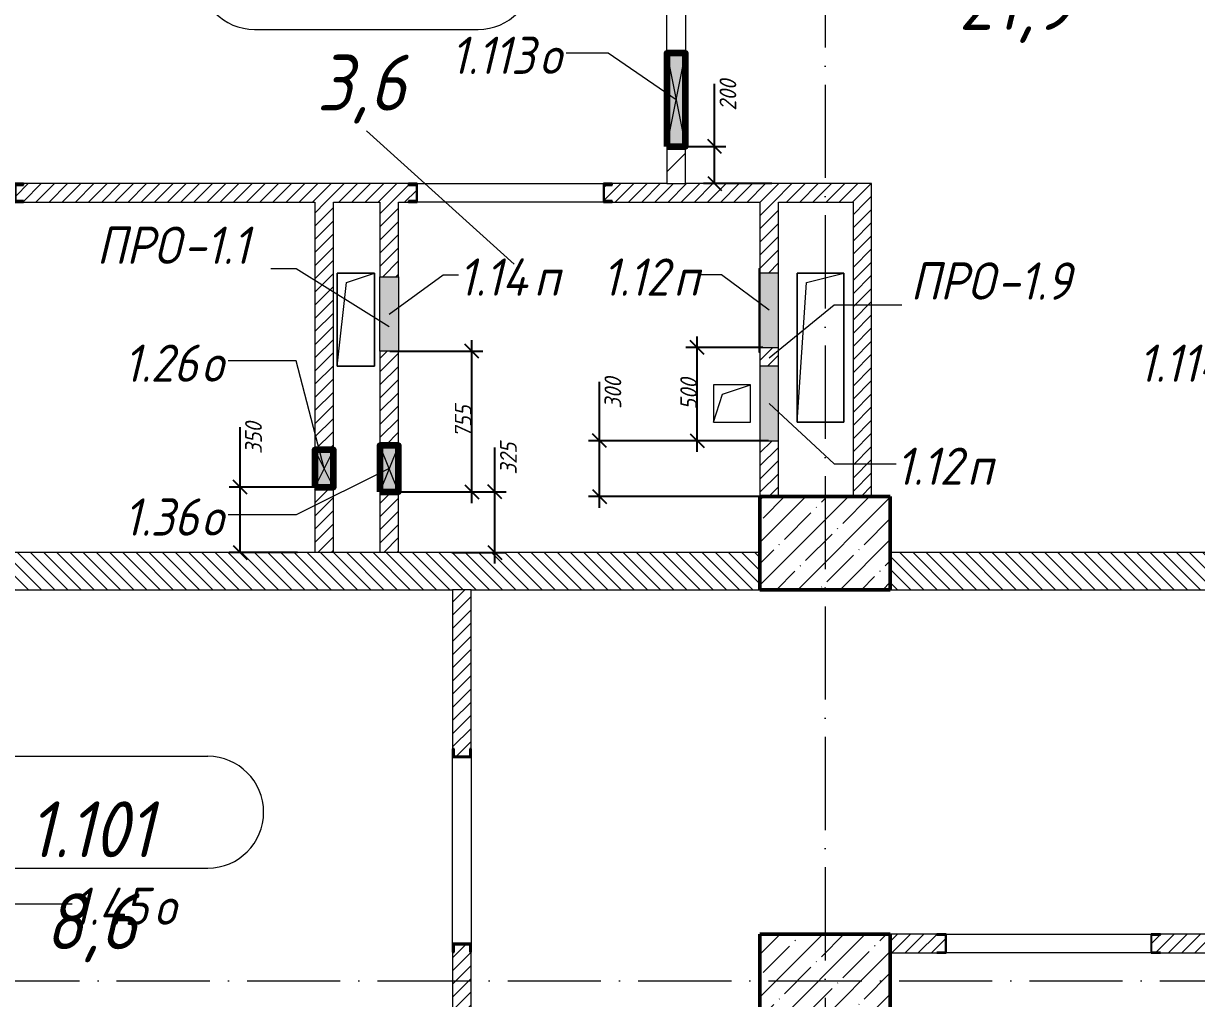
# Model space of a CAD drawing. Header units: millimetres. Extents: x -356862 to 418287, y 0 to 839748.
# Drawn here: x -97669 to -91371, y 534502 to 539737 of the extents above; entities that cross this region are included whole.
import ezdxf

# ---------------------------------------------------------------- set-up
doc = ezdxf.new("R2010")
doc.units = ezdxf.units.MM
doc.linetypes.add('50_200_ШТРИХ_1Т_ш5_п1_п1_', pattern=[700, 500, -100, 0, -100])
for name, color, linetype, lineweight in [('9.7) Заделка 956 шт', 6, 'Continuous', 158), ('A-____-____-DIMS', 7, 'Continuous', 9), ('A-DETL-GENF-OTLN', 7, 'Continuous', 9), ('A-FLOR-____-OTLN', 7, 'Continuous', 9), ('A-GENM-____-IDEN', 7, 'Continuous', 9), ('A-GENM-____-MCUT', 7, 'Continuous', 25), ('A-GENM-____-OTLN', 7, 'Continuous', 9), ('A-GENM-____-OTLN-1', 7, 'Continuous', 25), ('A-GLAZ-____-IDEN', 7, 'Continuous', 9), ('A-GLAZ-____-OTLN', 7, 'Continuous', 9), ('A-WALL-____-MCUT', 7, 'Continuous', 13), ('A-WALL-____-MCUT-1', 7, 'Continuous', 9), ('A-WALL-____-PATT-1', 7, 'Continuous', 9), ('A-WALL-FNSH-MCUT-1', 7, 'Continuous', 9), ('I-WALL-____-OTLN', 7, 'Continuous', 9), ('S-COLS-____-MCUT', 7, 'Continuous', 50), ('S-COLS-____-OTLN', 7, 'Continuous', 9), ('S-GRID-____-OTLN-1', 7, '50_200_ШТРИХ_1Т_ш5_п1_п1_', 9)]:
    doc.layers.add(name, color=color, linetype=linetype, lineweight=lineweight)
doc.layers.add('A-AREA-IDEN-1', color=7, linetype='Continuous', lineweight=9, true_color=0x000000)
doc.layers.add('A-GLAZ-____-OTLN-1', color=7, linetype='Continuous', lineweight=9, true_color=0xc0c0c0)
doc.styles.add('ISOCPEUR_I', font='isocpeui.ttf', dxfattribs={"width": 0.9, "height": 2.5})
doc.styles.add('ISOCPEUR_I_11', font='isocpeui.ttf', dxfattribs={"width": 0.9, "height": 200})
doc.styles.add('ISOCPEUR_I_7', font='isocpeui.ttf', dxfattribs={"width": 0.9, "height": 90})
doc.dimstyles.new('ISO-1_8_0_9К_СРЕДНИЙ_Кладочные_1', dxfattribs={"dimscale": 304.8, "dimtxt": 89.638306, "dimasz": 0.246063, "dimexe": 0.19685, "dimexo": 0, "dimgap": 0, "dimtad": 1, "dimdec": 3, "dimrnd": 0.001, "dimdsep": 46, "dimtxsty": 'ISOCPEUR_I_7', "dimblk1": 'OBLIQUE', "dimblk2": 'OBLIQUE', "dimsah": 1, "dimcen": 0.09, "dimdle": 0.19685, "dimazin": 0, "dimtfac": 1, "dimtdec": 4, "dimtix": 1, "dimtmove": 0, "dimatfit": 3, "dimfxl": 1, "dimtvp": 1, "dimtolj": 1, "dimtzin": 0, "dimarcsym": 2})
doc.dimstyles.new('ISO-1_8_0_9К_СРЕДНИЙ_Кладочные_2', dxfattribs={"dimscale": 304.8, "dimtxt": 89.638306, "dimasz": 0.246063, "dimexe": 0.19685, "dimexo": 0, "dimgap": 0, "dimtad": 1, "dimdec": 3, "dimrnd": 0.001, "dimdsep": 46, "dimtxsty": 'ISOCPEUR_I_7', "dimblk1": 'OBLIQUE', "dimblk2": 'OBLIQUE', "dimsah": 1, "dimcen": 0.09, "dimdle": 0.19685, "dimazin": 0, "dimtfac": 1, "dimtdec": 4, "dimtix": 1, "dimtmove": 1, "dimatfit": 3, "dimfxl": 1, "dimtvp": 1, "dimtolj": 1, "dimtzin": 0, "dimarcsym": 2})
pattern_1 = [(135, (-176515.067, 459015.94), (-35.35534, -35.35534), [])]
pattern_2 = [(45, (-176515.067, 459015.94), (-35.35534, 35.35534), [])]

# ---------------------------------------------------------------- blocks, each defined once
blk = doc.blocks.new('BSC_Колонна _Прямоугольная - 500х700-V158-АР1_План отверстий 1 этажа в осях 1-64_Ю-ЯЯ')
at = {"layer": 'S-COLS-____-OTLN'}
h = blk.add_hatch(dxfattribs=at)
h.set_pattern_fill('FP_170', color=256, style=0, pattern_type=2)
h.set_pattern_definition([(315, (-75581.04, 83150), (114.04925, 114.04925), []), (315, (-75581.04, 83035.95), (114.04925, 114.04925), [201.613, -40.323, 3.353, -36.97])])
h.paths.add_polyline_path([(-250, -350), (250, -350), (250, 350), (-250, 350)], flags=0)
at = {"layer": 'S-COLS-____-MCUT'}
for p, q in [((250, 350), (-250, 350)), ((-250, 350), (-250, -350)), ((250, -350), (250, 350)), ((-250, -350), (250, -350))]:
    blk.add_line(p, q, dxfattribs=at)
blk = doc.blocks.new('BSC_Колонна _Прямоугольная - 500х700-V161-АР1_План отверстий 1 этажа в осях 1-64_Ю-ЯЯ')
at = {"layer": 'S-COLS-____-OTLN'}
h = blk.add_hatch(dxfattribs=at)
h.set_pattern_fill('FP_173', color=256, style=0, pattern_type=2)
h.set_pattern_definition([(315, (-77931.04, 83150), (114.04925, 114.04925), []), (315, (-77931.04, 83035.95), (114.04925, 114.04925), [201.613, -40.323, 3.353, -36.97])])
h.paths.add_polyline_path([(-250, 350), (-250, -350), (250, -350), (250, 350)], flags=0)
at = {"layer": 'S-COLS-____-MCUT'}
for p, q in [((250, 350), (-250, 350)), ((-250, 350), (-250, -350)), ((250, -350), (250, 350)), ((-250, -350), (250, -350))]:
    blk.add_line(p, q, dxfattribs=at)
blk = doc.blocks.new('154_Фахверк_СКБ_Швеллер - Тип_100_3600-27825154-АР1_План отверстий 1 этажа в осях 1-64_Ю-ЯЯ')
at = {"layer": 'A-GENM-____-MCUT'}
for p, q in [((175, 50), (125, 50)), ((125, 50), (125, -50)), ((128, 47), (175, 47)), ((128, -47), (128, 47)), ((175, 47), (175, 50)), ((125, -50), (175, -50)), ((175, -47), (128, -47)), ((175, -50), (175, -47))]:
    blk.add_line(p, q, dxfattribs=at)
blk = doc.blocks.new('154_Стойка_СКБ_Швеллер - СМ-2230_100-28218823-АР1_План отверстий 1 этажа в осях 1-64_Ю-ЯЯ')
at = {"layer": 'A-GENM-____-MCUT'}
for p, q in [((171, 50), (125, 50)), ((125, 50), (125, -50)), ((129.5, 42.4), (171, 42.4)), ((129.5, -42.4), (129.5, 42.4)), ((171, 42.4), (171, 50)), ((125, -50), (171, -50)), ((171, -42.4), (129.5, -42.4)), ((171, -50), (171, -42.4))]:
    blk.add_line(p, q, dxfattribs=at)
blk = doc.blocks.new('AR_Отверстие Ниша - Лючок-32402270-АР1_План отверстий 1 этажа в осях 1-64_Ю-ЯЯ')
at = {"layer": 'A-GLAZ-____-OTLN'}
blk.add_hatch(color=256, dxfattribs=at).paths.add_polyline_path([(200, -50), (200, 50), (-200, 50), (-200, -50)], flags=0)
for p, q in [((200, 50), (-200, 50)), ((-200, 50), (-200, -50)), ((200, -50), (200, 50)), ((-200, -50), (200, -50))]:
    blk.add_line(p, q, dxfattribs=at)
blk = doc.blocks.new('Л_Общий_Лючок - Лючок-29684370-АР1_План отверстий 1 этажа в осях 1-64_Ю-ЯЯ')
at = {"layer": 'A-GLAZ-____-OTLN-1'}
blk.add_hatch(color=256, dxfattribs=at).paths.add_polyline_path([(-24, 0), (424, 0), (424, 6), (-24, 6)], flags=0)
at = {"layer": 'A-GLAZ-____-OTLN'}
for p, q in [((424, 6), (-24, 6)), ((-24, 6), (-24, 0)), ((424, 6), (424, 0))]:
    blk.add_line(p, q, dxfattribs=at)
blk = doc.blocks.new('AR_Отверстие Ниша - Лючок-32402300-АР1_План отверстий 1 этажа в осях 1-64_Ю-ЯЯ')
at = {"layer": 'A-GLAZ-____-OTLN'}
blk.add_hatch(color=256, dxfattribs=at).paths.add_polyline_path([(200, -50), (200, 50), (-200, 50), (-200, -50)], flags=0)
for p, q in [((200, 50), (-200, 50)), ((-200, 50), (-200, -50)), ((200, -50), (200, 50)), ((-200, -50), (200, -50))]:
    blk.add_line(p, q, dxfattribs=at)
blk = doc.blocks.new('AR_Отверстие Ниша - Лючок-32401815-АР1_План отверстий 1 этажа в осях 1-64_Ю-ЯЯ')
at = {"layer": 'A-GLAZ-____-OTLN'}
blk.add_hatch(color=256, dxfattribs=at).paths.add_polyline_path([(200, 50), (-200, 50), (-200, -50), (200, -50)], flags=0)
for p, q in [((-200, 50), (200, 50)), ((-200, -50), (-200, 50)), ((200, 50), (200, -50)), ((200, -50), (-200, -50))]:
    blk.add_line(p, q, dxfattribs=at)
blk = doc.blocks.new('AR_Отверстие прямоугольное _в плите_ - AR_Отверстие прямоугольное _в плите_-V186-АР1_План отверстий 1 этажа в осях 1-64_Ю-ЯЯ')
at = {"layer": 'A-GENM-____-OTLN'}
for p, q in [((100, 250), (-100, 250)), ((-100, 250), (-100, -250)), ((-100, -250), (-50, 200)), ((-50, 200), (100, 250)), ((100, -250), (100, 250)), ((-100, -250), (100, -250))]:
    blk.add_line(p, q, dxfattribs=at)
blk = doc.blocks.new('AR_Отверстие прямоугольное _в плите_ - AR_Отверстие прямоугольное _в плите_-30459798-АР1_План отверстий 1 этажа в осях 1-64_Ю-ЯЯ')
at = {"layer": 'A-GENM-____-OTLN'}
for p, q in [((125, 400), (-125, 400)), ((-125, 400), (-125, -400)), ((-75, 350), (125, 400)), ((125, -400), (125, 400)), ((-125, -400), (-75, 350)), ((-125, -400), (125, -400))]:
    blk.add_line(p, q, dxfattribs=at)
blk = doc.blocks.new('AR_Отверстие прямоугольное _в плите_ - AR_Отверстие прямоугольное _в плите_-30459597-АР1_План отверстий 1 этажа в осях 1-64_Ю-ЯЯ')
at = {"layer": 'A-GENM-____-OTLN'}
for p, q in [((100, 100), (-100, 100)), ((-100, 100), (-100, -100)), ((-50, 50), (100, 100)), ((100, -100), (100, 100)), ((-100, -100), (-50, 50)), ((-100, -100), (100, -100))]:
    blk.add_line(p, q, dxfattribs=at)
blk = doc.blocks.new('AR_Отверстие прямоугольное _в стене__БезПР - AR_Отверстие прямоугольное _в стене__БезПР-36427942-АР1_План отверстий 1 этажа в осях 1-64_Ю-ЯЯ')
at = {"layer": 'A-GLAZ-____-OTLN'}
blk.add_hatch(color=256, dxfattribs=at).paths.add_polyline_path([(-250, -50), (250, -50), (250, 50), (-250, 50)], flags=0)
at = {"layer": 'A-DETL-GENF-OTLN'}
for p, q in [((-250, -50), (-250, 50)), ((-250, 50), (250, 50)), ((250, 50), (-250, -50)), ((-250, 50), (250, -50)), ((250, 50), (-250, 50)), ((-250, 50), (-250, -50)), ((250, 50), (250, -50)), ((250, -50), (250, 50)), ((250, -50), (-250, -50)), ((-250, -50), (250, -50))]:
    blk.add_line(p, q, dxfattribs=at)
at = {"layer": 'A-GLAZ-____-OTLN'}
blk.add_line((250, 50), (-250, 50), dxfattribs=at)
blk = doc.blocks.new('AR_Отверстие прямоугольное _в стене__БезПР - AR_Отверстие прямоугольное _в стене__БезПР-36427975-АР1_План отверстий 1 этажа в осях 1-64_Ю-ЯЯ')
at = {"layer": 'A-GLAZ-____-OTLN'}
blk.add_hatch(color=256, dxfattribs=at).paths.add_polyline_path([(100, 50), (-100, 50), (-100, -50), (100, -50)], flags=0)
at = {"layer": 'A-DETL-GENF-OTLN'}
for p, q in [((-100, -50), (-100, 50)), ((-100, 50), (100, 50)), ((100, 50), (-100, -50)), ((-100, 50), (100, -50)), ((100, 50), (-100, 50)), ((-100, 50), (-100, -50)), ((100, 50), (100, -50)), ((100, -50), (100, 50)), ((100, -50), (-100, -50)), ((-100, -50), (100, -50))]:
    blk.add_line(p, q, dxfattribs=at)
at = {"layer": 'A-GLAZ-____-OTLN'}
blk.add_line((100, 50), (-100, 50), dxfattribs=at)
blk = doc.blocks.new('AR_Отверстие прямоугольное _в стене__БезПР - AR_Отверстие прямоугольное _в стене__БезПР-36428202-АР1_План отверстий 1 этажа в осях 1-64_Ю-ЯЯ')
at = {"layer": 'A-GLAZ-____-OTLN'}
blk.add_hatch(color=256, dxfattribs=at).paths.add_polyline_path([(-125, -50), (125, -50), (125, 50), (-125, 50)], flags=0)
at = {"layer": 'A-DETL-GENF-OTLN'}
for p, q in [((-125, -50), (-125, 50)), ((-125, 50), (125, 50)), ((125, 50), (-125, -50)), ((-125, 50), (125, -50)), ((125, 50), (-125, 50)), ((-125, 50), (-125, -50)), ((125, 50), (125, -50)), ((125, -50), (125, 50)), ((125, -50), (-125, -50)), ((-125, -50), (125, -50))]:
    blk.add_line(p, q, dxfattribs=at)
blk = doc.blocks.new('_Oblique')
at = {"color": 0, "linetype": 'ByBlock', "lineweight": -2}
blk.add_line((-0.5, -0.5), (0.5, 0.5), dxfattribs=at)
blk = doc.blocks.new('*D13516')
at = {"layer": 'A-____-____-DIMS', "color": 0, "lineweight": -2, "transparency": 16777216}
for p, q in [((-94575.5, 537497), (-94575.5, 537813.3)), ((-93668.1, 537497), (-94635.5, 537497)), ((-94575.5, 537137), (-94575.5, 537497)), ((-93715.1, 537197), (-94635.5, 537197))]:
    blk.add_line(p, q, dxfattribs=at)
at = {"layer": 'Defpoints', "color": 0, "transparency": 16777216}
for p in [(-94575.5, 537497), (-93668.1, 537497), (-93715.1, 537197)]:
    blk.add_point(p, dxfattribs=at)
at = {"layer": 'A-____-____-DIMS', "color": 0, "lineweight": -2, "transparency": 16777216, "xscale": 75, "yscale": 75, "zscale": 75}
for p, rotation in [((-94575.5, 537497), 90), ((-94575.5, 537197), 270)]:
    blk.add_blockref('_Oblique', p, dxfattribs=dict(at, rotation=rotation))
at = {"layer": 'A-____-____-DIMS', "color": 0, "transparency": 16777216, "insert": (-94549.4, 537668.5), "char_height": 90, "width": 409.578, "attachment_point": 1, "rotation": 90, "line_spacing_factor": 1.149209, "style": 'ISOCPEUR_I_7'}
blk.add_mtext('\\A1;300', dxfattribs=at)
blk = doc.blocks.new('*D13517')
at = {"layer": 'A-____-____-DIMS', "color": 0, "lineweight": -2, "transparency": 16777216}
for p, q in [((-94052.5, 537437), (-94052.5, 538057)), ((-93698.9, 537997), (-94112.5, 537997)), ((-93668.1, 537497), (-94112.5, 537497))]:
    blk.add_line(p, q, dxfattribs=at)
at = {"layer": 'Defpoints', "color": 0, "transparency": 16777216}
for p in [(-94052.5, 537997), (-93698.9, 537997), (-93668.1, 537497)]:
    blk.add_point(p, dxfattribs=at)
at = {"layer": 'A-____-____-DIMS', "color": 0, "lineweight": -2, "transparency": 16777216, "xscale": 75, "yscale": 75, "zscale": 75}
for p, rotation in [((-94052.5, 537997), 90), ((-94052.5, 537497), 270)]:
    blk.add_blockref('_Oblique', p, dxfattribs=dict(at, rotation=rotation))
at = {"layer": 'A-____-____-DIMS', "color": 0, "transparency": 16777216, "insert": (-94097.5, 537747), "char_height": 90, "width": 409.578, "attachment_point": 5, "rotation": 90, "style": 'ISOCPEUR_I_7'}
blk.add_mtext('\\A1;500', dxfattribs=at)
blk = doc.blocks.new('*D13518')
at = {"layer": 'A-____-____-DIMS', "color": 0, "lineweight": -2, "transparency": 16777216}
for p, q in [((-95137.7, 537222), (-95137.7, 537460.1)), ((-95655.1, 537222), (-95077.7, 537222)), ((-95137.7, 536837), (-95137.7, 537222)), ((-95368.4, 536897), (-95077.7, 536897))]:
    blk.add_line(p, q, dxfattribs=at)
at = {"layer": 'Defpoints', "color": 0, "transparency": 16777216}
for p in [(-95655.1, 537222), (-95137.7, 537222), (-95368.4, 536897)]:
    blk.add_point(p, dxfattribs=at)
at = {"layer": 'A-____-____-DIMS', "color": 0, "lineweight": -2, "transparency": 16777216, "xscale": 75, "yscale": 75, "zscale": 75}
for p, rotation in [((-95137.7, 537222), 90), ((-95137.7, 536897), 270)]:
    blk.add_blockref('_Oblique', p, dxfattribs=dict(at, rotation=rotation))
at = {"layer": 'A-____-____-DIMS', "color": 0, "transparency": 16777216, "insert": (-95110.5, 537315.3), "char_height": 90, "width": 409.578, "attachment_point": 1, "rotation": 90, "line_spacing_factor": 1.149209, "style": 'ISOCPEUR_I_7'}
blk.add_mtext('\\A1;325', dxfattribs=at)
blk = doc.blocks.new('*D13519')
at = {"layer": 'A-____-____-DIMS', "color": 0, "lineweight": -2, "transparency": 16777216}
for p, q in [((-95262.4, 537162), (-95262.4, 538037)), ((-95702, 537977), (-95202.4, 537977)), ((-95655.1, 537222), (-95202.4, 537222))]:
    blk.add_line(p, q, dxfattribs=at)
at = {"layer": 'Defpoints', "color": 0, "transparency": 16777216}
for p in [(-95702, 537977), (-95262.4, 537977), (-95655.1, 537222)]:
    blk.add_point(p, dxfattribs=at)
at = {"layer": 'A-____-____-DIMS', "color": 0, "lineweight": -2, "transparency": 16777216, "xscale": 75, "yscale": 75, "zscale": 75}
for p, rotation in [((-95262.4, 537977), 90), ((-95262.4, 537222), 270)]:
    blk.add_blockref('_Oblique', p, dxfattribs=dict(at, rotation=rotation))
at = {"layer": 'A-____-____-DIMS', "color": 0, "transparency": 16777216, "insert": (-95307.9, 537599.5), "char_height": 90, "width": 409.578, "attachment_point": 5, "rotation": 90, "style": 'ISOCPEUR_I_7'}
blk.add_mtext('\\A1;755', dxfattribs=at)
blk = doc.blocks.new('*D13611')
at = {"layer": 'A-____-____-DIMS', "color": 0, "lineweight": -2, "transparency": 16777216}
for p, q in [((-93958, 539077), (-93958, 539413.5)), ((-94115.1, 539077), (-93898, 539077)), ((-93958, 538877), (-93958, 539137)), ((-93650.7, 538877), (-94018, 538877))]:
    blk.add_line(p, q, dxfattribs=at)
at = {"layer": 'Defpoints', "color": 0, "transparency": 16777216}
for p in [(-94115.1, 539077), (-93958, 538877), (-93650.7, 538877)]:
    blk.add_point(p, dxfattribs=at)
at = {"layer": 'A-____-____-DIMS', "color": 0, "lineweight": -2, "transparency": 16777216, "xscale": 75, "yscale": 75, "zscale": 75}
for p, rotation in [((-93958, 539077), 90), ((-93958, 538877), 270)]:
    blk.add_blockref('_Oblique', p, dxfattribs=dict(at, rotation=rotation))
at = {"layer": 'A-____-____-DIMS', "color": 0, "transparency": 16777216, "insert": (-93931.9, 539268.7), "char_height": 90, "width": 409.578, "attachment_point": 1, "rotation": 90, "line_spacing_factor": 1.149209, "style": 'ISOCPEUR_I_7'}
blk.add_mtext('\\A1;200', dxfattribs=at)
blk = doc.blocks.new('*D13612')
at = {"layer": 'A-____-____-DIMS', "color": 0, "lineweight": -2, "transparency": 16777216}
for p, q in [((-96505.1, 537247), (-96505.1, 537569.7)), ((-96505.1, 536897), (-96505.1, 537307)), ((-96105.1, 537247), (-96565.1, 537247)), ((-96197.8, 536897), (-96565.1, 536897))]:
    blk.add_line(p, q, dxfattribs=at)
at = {"layer": 'Defpoints', "color": 0, "transparency": 16777216}
for p in [(-96105.1, 537247), (-96505.1, 536897), (-96197.8, 536897)]:
    blk.add_point(p, dxfattribs=at)
at = {"layer": 'A-____-____-DIMS', "color": 0, "lineweight": -2, "transparency": 16777216, "xscale": 75, "yscale": 75, "zscale": 75}
for p, rotation in [((-96505.1, 537247), 90), ((-96505.1, 536897), 270)]:
    blk.add_blockref('_Oblique', p, dxfattribs=dict(at, rotation=rotation))
at = {"layer": 'A-____-____-DIMS', "color": 0, "transparency": 16777216, "insert": (-96479, 537424.9), "char_height": 90, "width": 409.578, "attachment_point": 1, "rotation": 90, "line_spacing_factor": 1.149209, "style": 'ISOCPEUR_I_7'}
blk.add_mtext('\\A1;350', dxfattribs=at)
blk = doc.blocks.new('AAR_СКБ_Марка_помещения_1_5 ммп - Номер _ Площадь-27962135-АИ_План этажа_Стены_1')
at = {"layer": 'A-AREA-IDEN-1'}
for p, q in [((-2.987, 3), (3.013, 3)), ((-2.987, 0), (3.013, 0))]:
    blk.add_line(p, q, dxfattribs=at)
for centre, start, end in [((-2.987, 1.5), 90, 270), ((3.013, 1.5), 270, 90)]:
    blk.add_arc(centre, 1.5, start, end, dxfattribs=at)

msp = doc.modelspace()

# ---------------------------------------------------------------- hatches: boundary and pattern name
at = {"layer": 'A-WALL-____-PATT-1'}
h = msp.add_hatch(dxfattribs=at)
h.set_pattern_fill('FP_4', color=256, style=0, pattern_type=2)
h.set_pattern_definition([(45, (-176515.07, 459015.94), (-84.85281, 84.85281), [])])
h.paths.add_polyline_path([(-94215.0675, 538876.983), (-94115.0675, 538876.983), (-94115.0675, 539076.983), (-94215.0675, 539076.983)], flags=0)
h.paths.add_polyline_path([(-94122.6675, 540401.483), (-94122.6675, 540442.983), (-94115.0675, 540442.983), (-94115.0675, 540696.983), (-94215.0675, 540696.983), (-94215.0675, 540442.983), (-94207.4675, 540442.983), (-94207.4675, 540401.483)], flags=0)
h = msp.add_hatch(dxfattribs=at)
h.set_pattern_fill('FP_5', color=256, style=0, pattern_type=2)
h.set_pattern_definition(pattern_2)
h.paths.add_polyline_path([(-93457.9448, 538776.983), (-93115.0675, 538776.983), (-93115.0675, 538876.983), (-94509.0675, 538876.983), (-94509.0675, 538869.383), (-94550.5675, 538869.383), (-94550.5675, 538784.583), (-94509.0675, 538784.583), (-94509.0675, 538776.983), (-93615.0675, 538776.983)], flags=0)
h.paths.add_polyline_path([(-96105.0675, 538776.983), (-95601.0675, 538776.983), (-95601.0675, 538784.583), (-95559.5675, 538784.583), (-95559.5675, 538869.383), (-95601.0675, 538869.383), (-95601.0675, 538876.983), (-97669.0675, 538876.983), (-97669.0675, 538869.383), (-97710.5675, 538869.383), (-97710.5675, 538784.583), (-97669.0675, 538784.583), (-97669.0675, 538776.983), (-96992.9462, 538776.983)], flags=0)
h.paths.add_polyline_path([(-98761.0675, 538776.983), (-98760.4468, 538784.583), (-98719.5675, 538784.583), (-98719.5675, 538869.383), (-98761.0675, 538869.383), (-98761.0675, 538876.983), (-99015.0675, 538876.983), (-99015.0675, 538776.983), (-98915.0675, 538776.983)], flags=0)
h = msp.add_hatch(dxfattribs=at)
h.set_pattern_fill('FP_5', color=256, style=0, pattern_type=2)
h.set_pattern_definition(pattern_2)
h.paths.add_polyline_path([(-96105.0675, 536896.983), (-96005.0675, 536896.983), (-96005.0675, 537246.983), (-96105.0675, 537246.983)], flags=0)
h.paths.add_polyline_path([(-96005.0675, 537446.983), (-96005.0675, 538776.983), (-96105.0675, 538776.983), (-96105.0675, 537446.983)], flags=0)
h = msp.add_hatch(dxfattribs=at)
h.set_pattern_fill('FP_5', color=256, style=0, pattern_type=2)
h.set_pattern_definition(pattern_2)
h.paths.add_polyline_path([(-95755.0675, 536896.983), (-95655.0675, 536896.983), (-95655.0675, 537221.983), (-95755.0675, 537221.983)], flags=0)
h.paths.add_polyline_path([(-95655.0675, 537471.983), (-95655.0675, 537976.983), (-95755.0675, 537976.983), (-95755.0675, 537471.983)], flags=0)
h.paths.add_polyline_path([(-95755.0675, 538376.983), (-95655.0675, 538376.983), (-95655.0675, 538776.983), (-95755.0675, 538776.983)], flags=0)
h = msp.add_hatch(dxfattribs=at)
h.set_pattern_fill('FP_5', color=256, style=0, pattern_type=2)
h.set_pattern_definition(pattern_2)
h.paths.add_polyline_path([(-93715.0675, 537196.983), (-93615.0675, 537196.983), (-93615.0675, 537496.983), (-93715.0675, 537496.983), (-93715.0675, 537228.1053)], flags=0)
h.paths.add_polyline_path([(-93715.0675, 537896.983), (-93615.0675, 537896.983), (-93615.0675, 537996.983), (-93715.0675, 537996.983)], flags=0)
h.paths.add_polyline_path([(-93715.0675, 538396.983), (-93615.0675, 538396.983), (-93615.0675, 538776.983), (-93715.0675, 538776.983)], flags=0)
h = msp.add_hatch(dxfattribs=at)
h.set_pattern_fill('FP_5', color=256, style=0, pattern_type=2)
h.set_pattern_definition(pattern_2)
h.paths.add_polyline_path([(-93115.0675, 537196.983), (-93115.0675, 538776.983), (-93215.0675, 538776.983), (-93215.0675, 537196.983)], flags=0)
h = msp.add_hatch(dxfattribs=at)
h.set_pattern_fill('FP_6', color=256, style=0, pattern_type=2)
h.set_pattern_definition(pattern_1)
h.paths.add_polyline_path([(-93715.0675, 536696.983), (-93715.0675, 536896.983), (-98315.0675, 536896.983), (-98315.0675, 536696.983), (-95225.4455, 536696.983)], flags=0)
h = msp.add_hatch(dxfattribs=at)
h.set_pattern_fill('FP_6', color=256, style=0, pattern_type=2)
h.set_pattern_definition(pattern_1)
h.paths.add_polyline_path([(-90415.0675, 536696.983), (-90415.0675, 536896.983), (-93015.0675, 536896.983), (-93015.0675, 536696.983), (-91690.4442, 536696.983)], flags=0)
h = msp.add_hatch(dxfattribs=at)
h.set_pattern_fill('FP_5', color=256, style=0, pattern_type=2)
h.set_pattern_definition(pattern_2)
h.paths.add_polyline_path([(-95365.0675, 526096.983), (-95265.0675, 526096.983), (-95265.0675, 526250.983), (-95272.6675, 526250.983), (-95272.6675, 526292.483), (-95357.4675, 526292.483), (-95357.4675, 526250.983), (-95365.0675, 526250.983)], flags=0)
h.paths.add_polyline_path([(-95272.6675, 527201.483), (-95272.255, 527242.983), (-95265.0675, 527242.983), (-95265.0675, 527346.983), (-95365.0675, 527346.983), (-95365.0675, 527242.983), (-95357.4675, 527242.983), (-95357.4675, 527201.483)], flags=0)
h.paths.add_polyline_path([(-95272.6675, 527546.983), (-95265.0675, 527546.983), (-95265.0675, 528640.983), (-95272.6675, 528640.983), (-95272.6675, 528682.483), (-95357.4675, 528682.483), (-95357.4675, 528640.983), (-95365.0675, 528640.983), (-95365.0675, 527546.983), (-95312.3648, 527546.983)], flags=0)
h.paths.add_polyline_path([(-95357.4675, 529691.483), (-95272.6675, 529691.483), (-95272.6675, 529732.983), (-95265.0675, 529732.983), (-95265.0675, 531491.983), (-95365.0675, 531491.983), (-95365.0675, 529732.983), (-95357.4675, 529732.983)], flags=0)
h.paths.add_polyline_path([(-95346.94, 531741.983), (-95265.0675, 531741.983), (-95265.0675, 532671.983), (-95365.0675, 532671.983), (-95365.0675, 531741.983)], flags=0)
h.paths.add_polyline_path([(-95265.0675, 532921.983), (-95265.0675, 534750.983), (-95272.6675, 534750.983), (-95272.6675, 534792.483), (-95357.4675, 534792.483), (-95357.4675, 534750.983), (-95365.0675, 534750.983), (-95365.0675, 532921.983), (-95337.1829, 532921.983)], flags=0)
h.paths.add_polyline_path([(-95357.4675, 535801.483), (-95272.6675, 535801.483), (-95272.6675, 535842.983), (-95265.0675, 535842.983), (-95265.0675, 536696.983), (-95365.0675, 536696.983), (-95365.0675, 535842.983), (-95357.4675, 535842.983)], flags=0)
h = msp.add_hatch(dxfattribs=at)
h.set_pattern_fill('FP_5', color=256, style=0, pattern_type=2)
h.set_pattern_definition(pattern_2)
h.paths.add_polyline_path([(-88155.4428, 534746.983), (-87965.0675, 534746.983), (-87965.0675, 534846.983), (-89765.0675, 534846.983), (-89765.0675, 534746.983)], flags=0)
h.paths.add_polyline_path([(-89815.0675, 534746.983), (-89815.0675, 534749.983), (-89768.0675, 534749.983), (-89768.0675, 534843.983), (-89815.0675, 534843.983), (-89815.0675, 534846.983), (-91565.0675, 534846.983), (-91565.0675, 534843.983), (-91612.0675, 534843.983), (-91612.0675, 534749.983), (-91565.0675, 534749.983), (-91565.0675, 534746.983)], flags=0)
h.paths.add_polyline_path([(-92765.0675, 534746.983), (-92765.0675, 534749.983), (-92718.0675, 534749.983), (-92718.0675, 534843.983), (-92765.0675, 534843.983), (-92765.0675, 534846.983), (-93015.0675, 534846.983), (-93015.0675, 534746.983)], flags=0)

# ---------------------------------------------------------------- linework, layer by layer
at = {"layer": '9.7) Заделка 956 шт'}
for points in [[(-94215.0675, 539076.983), (-94115.0675, 539076.983), (-94115.0675, 539576.983), (-94215.0675, 539576.983)], [(-96105.0675, 537246.983), (-96005.0675, 537246.983), (-96005.0675, 537446.983), (-96105.0675, 537446.983)], [(-95755.0675, 537221.983), (-95655.0675, 537221.983), (-95655.0675, 537471.983), (-95755.0675, 537471.983)]]:
    msp.add_lwpolyline(points, close=True, dxfattribs=at)
at = {"layer": 'A-AREA-IDEN-1'}
msp.add_line((-95035.1401, 538443.8717), (-95828.0399, 539159.5824), dxfattribs=at)
at = {"layer": 'A-FLOR-____-OTLN'}
for p, q in [((-95985.0675, 538396.983), (-95785.0675, 538396.983)), ((-95985.0675, 537896.983), (-95985.0675, 538396.983)), ((-95785.0675, 538396.983), (-95785.0675, 537896.983)), ((-93515.0675, 538396.983), (-93265.0675, 538396.983)), ((-93515.0675, 537596.983), (-93515.0675, 538396.983)), ((-93265.0675, 538396.983), (-93265.0675, 537596.983)), ((-95785.0675, 537896.983), (-95985.0675, 537896.983)), ((-93265.0675, 537596.983), (-93515.0675, 537596.983))]:
    msp.add_line(p, q, dxfattribs=at)
at = {"layer": 'A-GENM-____-IDEN'}
for p, q in [((-96205.1989, 538418.9989), (-96340.9561, 538418.9989)), ((-95705.0675, 538108.6499), (-96205.1989, 538418.9989)), ((-93665.0675, 537942.3712), (-93315.5079, 538227.0308)), ((-93315.5079, 538227.0308), (-92953.6916, 538227.0308))]:
    msp.add_line(p, q, dxfattribs=at)
at = {"layer": 'A-GLAZ-____-IDEN'}
for p, q in [((-94530.2467, 539578.1274), (-94755.3624, 539578.1274)), ((-94165.0675, 539326.983), (-94530.2467, 539578.1274)), ((-95705.0675, 538176.983), (-95415.2073, 538387.7843)), ((-95415.2073, 538387.7843), (-95332.8129, 538387.7843)), ((-93922.0949, 538387.7843), (-94035.8657, 538387.7843)), ((-93665.0675, 538196.983), (-93922.0949, 538387.7843)), ((-96205.1989, 537925.5308), (-96570.1501, 537925.5308)), ((-96055.0675, 537346.983), (-96205.1989, 537925.5308)), ((-93665.0675, 537696.983), (-93315.5079, 537372.3495)), ((-95705.0675, 537346.983), (-96205.1989, 537099.3251)), ((-93315.5079, 537372.3495), (-92983.9483, 537372.3495)), ((-96205.1989, 537099.3251), (-96570.1501, 537099.3251)), ((-98058.4795, 535009.7846), (-97407.6395, 535009.7846))]:
    msp.add_line(p, q, dxfattribs=at)
at = {"layer": 'A-WALL-____-MCUT'}
for p, q in [((-93715.0675, 536896.983), (-98315.0675, 536896.983)), ((-90415.0675, 536896.983), (-93015.0675, 536896.983)), ((-98315.0675, 536696.983), (-95365.0675, 536696.983)), ((-95265.0675, 536696.983), (-95365.0675, 536696.983)), ((-95265.0675, 536696.983), (-93715.0675, 536696.983)), ((-93015.0675, 536696.983), (-90215.0675, 536696.983))]:
    msp.add_line(p, q, dxfattribs=at)
at = {"layer": 'A-WALL-____-MCUT-1'}
msp.add_line((-94215.0675, 538876.983), (-94115.0675, 538876.983), dxfattribs=at)
at = {"layer": 'A-WALL-FNSH-MCUT-1'}
for p, q in [((-94215.0675, 539076.983), (-94215.0675, 538876.983)), ((-94115.0675, 538876.983), (-94115.0675, 539076.983)), ((-95601.0675, 538876.983), (-97669.0675, 538876.983)), ((-94215.0675, 538876.983), (-94509.0675, 538876.983)), ((-93115.0675, 538876.983), (-94115.0675, 538876.983)), ((-93115.0675, 537196.983), (-93115.0675, 538876.983)), ((-97669.0675, 538776.983), (-96105.0675, 538776.983)), ((-96105.0675, 538776.983), (-96105.0675, 537446.983)), ((-96005.0675, 538776.983), (-95755.0675, 538776.983)), ((-96005.0675, 537446.983), (-96005.0675, 538776.983)), ((-95755.0675, 538776.983), (-95755.0675, 538376.983)), ((-95655.0675, 538776.983), (-95601.0675, 538776.983)), ((-95655.0675, 538376.983), (-95655.0675, 538776.983)), ((-94509.0675, 538776.983), (-93715.0675, 538776.983)), ((-93715.0675, 538776.983), (-93715.0675, 538396.983)), ((-93615.0675, 538776.983), (-93215.0675, 538776.983)), ((-93615.0675, 538396.983), (-93615.0675, 538776.983)), ((-93215.0675, 538776.983), (-93215.0675, 537196.983)), ((-95755.0675, 537976.983), (-95755.0675, 537471.983)), ((-95655.0675, 537471.983), (-95655.0675, 537976.983)), ((-93715.0675, 537996.983), (-93715.0675, 537896.983)), ((-93615.0675, 537896.983), (-93615.0675, 537996.983)), ((-93715.0675, 537496.983), (-93715.0675, 537196.983)), ((-93615.0675, 537196.983), (-93615.0675, 537496.983)), ((-96105.0675, 537246.983), (-96105.0675, 536896.983)), ((-96005.0675, 536896.983), (-96005.0675, 537246.983)), ((-95755.0675, 537221.983), (-95755.0675, 536896.983)), ((-95655.0675, 536896.983), (-95655.0675, 537221.983)), ((-95365.0675, 536696.983), (-95365.0675, 535842.983)), ((-95265.0675, 535842.983), (-95265.0675, 536696.983)), ((-92765.0675, 534846.983), (-93015.0675, 534846.983)), ((-89815.0675, 534846.983), (-91565.0675, 534846.983)), ((-95365.0675, 534750.983), (-95365.0675, 533746.983)), ((-95265.0675, 532921.983), (-95265.0675, 534750.983)), ((-93015.0675, 534746.983), (-92765.0675, 534746.983)), ((-91565.0675, 534746.983), (-89815.0675, 534746.983))]:
    msp.add_line(p, q, dxfattribs=at)
at = {"layer": 'I-WALL-____-OTLN'}
for p, q in [((-94215.0675, 539576.983), (-94215.0675, 540396.983)), ((-94115.0675, 540396.983), (-94115.0675, 539576.983)), ((-95555.0675, 538876.983), (-94555.0675, 538876.983)), ((-94555.0675, 538776.983), (-95555.0675, 538776.983)), ((-95365.0675, 534796.983), (-95365.0675, 535796.983)), ((-95265.0675, 535796.983), (-95265.0675, 534796.983)), ((-92715.0675, 534846.983), (-91615.0675, 534846.983)), ((-91615.0675, 534746.983), (-92715.0675, 534746.983))]:
    msp.add_line(p, q, dxfattribs=at)
at = {"layer": 'S-GRID-____-OTLN-1'}
for p, q in [((-93365.0675, 549908.7924), (-93365.0675, 498597.5699)), ((-127273.0498, 534596.983), (-72440.6609, 534596.983))]:
    msp.add_line(p, q, dxfattribs=at)

# ---------------------------------------------------------------- block references
at = {"layer": 'A-AREA-IDEN-1', "xscale": 199.9999999999999, "yscale": 199.9999999999999, "zscale": 199.9999999999999}
for p in [(-95830.6224, 539705.0276), (-97282.0891, 535202.3556)]:
    msp.add_blockref('AAR_СКБ_Марка_помещения_1_5 ммп - Номер _ Площадь-27962135-АИ_План этажа_Стены_1', p, dxfattribs=at)
at = {"layer": 'A-GENM-____-OTLN'}
for name, p in [('AR_Отверстие прямоугольное _в плите_ - AR_Отверстие прямоугольное _в плите_-V186-АР1_План отверстий 1 этажа в осях 1-64_Ю-ЯЯ', (-95885.0675, 538146.983)), ('AR_Отверстие прямоугольное _в плите_ - AR_Отверстие прямоугольное _в плите_-30459798-АР1_План отверстий 1 этажа в осях 1-64_Ю-ЯЯ', (-93390.0675, 537996.983)), ('AR_Отверстие прямоугольное _в плите_ - AR_Отверстие прямоугольное _в плите_-30459597-АР1_План отверстий 1 этажа в осях 1-64_Ю-ЯЯ', (-93865.0675, 537696.983))]:
    msp.add_blockref(name, p, dxfattribs=at)
at = {"layer": 'A-GENM-____-OTLN-1'}
for name, p in [('154_Стойка_СКБ_Швеллер - СМ-2230_100-28218823-АР1_План отверстий 1 этажа в осях 1-64_Ю-ЯЯ', (-97840.0675, 538826.983)), ('154_Стойка_СКБ_Швеллер - СМ-2230_100-28218823-АР1_План отверстий 1 этажа в осях 1-64_Ю-ЯЯ', (-94680.0675, 538826.983)), ('154_Фахверк_СКБ_Швеллер - Тип_100_3600-27825154-АР1_План отверстий 1 этажа в осях 1-64_Ю-ЯЯ', (-91740.0675, 534796.983))]:
    msp.add_blockref(name, p, dxfattribs=at)
for name, p, rotation in [('154_Стойка_СКБ_Швеллер - СМ-2230_100-28218823-АР1_План отверстий 1 этажа в осях 1-64_Ю-ЯЯ', (-95430.0675, 538826.983), 180), ('154_Стойка_СКБ_Швеллер - СМ-2230_100-28218823-АР1_План отверстий 1 этажа в осях 1-64_Ю-ЯЯ', (-95315.0675, 535671.983), 89.99999999999991), ('154_Стойка_СКБ_Швеллер - СМ-2230_100-28218823-АР1_План отверстий 1 этажа в осях 1-64_Ю-ЯЯ', (-95315.0675, 534921.983), 269.9999999999999), ('154_Фахверк_СКБ_Швеллер - Тип_100_3600-27825154-АР1_План отверстий 1 этажа в осях 1-64_Ю-ЯЯ', (-92590.0675, 534796.983), 180)]:
    msp.add_blockref(name, p, dxfattribs=dict(at, rotation=rotation))
at = {"layer": 'A-GLAZ-____-OTLN'}
for name, p, rotation in [('AR_Отверстие прямоугольное _в стене__БезПР - AR_Отверстие прямоугольное _в стене__БезПР-36427942-АР1_План отверстий 1 этажа в осях 1-64_Ю-ЯЯ', (-94165.0675, 539326.983), 90), ('Л_Общий_Лючок - Лючок-29684370-АР1_План отверстий 1 этажа в осях 1-64_Ю-ЯЯ', (-93715.0675, 537996.983), 90), ('AR_Отверстие Ниша - Лючок-32402270-АР1_План отверстий 1 этажа в осях 1-64_Ю-ЯЯ', (-93665.0675, 538196.983), 270), ('AR_Отверстие Ниша - Лючок-32401815-АР1_План отверстий 1 этажа в осях 1-64_Ю-ЯЯ', (-95705.0675, 538176.983), 270), ('AR_Отверстие Ниша - Лючок-32402300-АР1_План отверстий 1 этажа в осях 1-64_Ю-ЯЯ', (-93665.0675, 537696.983), 270), ('AR_Отверстие прямоугольное _в стене__БезПР - AR_Отверстие прямоугольное _в стене__БезПР-36427975-АР1_План отверстий 1 этажа в осях 1-64_Ю-ЯЯ', (-96055.0675, 537346.983), 270), ('AR_Отверстие прямоугольное _в стене__БезПР - AR_Отверстие прямоугольное _в стене__БезПР-36428202-АР1_План отверстий 1 этажа в осях 1-64_Ю-ЯЯ', (-95705.0675, 537346.983), 270)]:
    msp.add_blockref(name, p, dxfattribs=dict(at, rotation=rotation))
at = {"layer": 'S-COLS-____-OTLN', "rotation": 89.9999999999999}
for name, p in [('BSC_Колонна _Прямоугольная - 500х700-V161-АР1_План отверстий 1 этажа в осях 1-64_Ю-ЯЯ', (-93365.0675, 536946.983)), ('BSC_Колонна _Прямоугольная - 500х700-V158-АР1_План отверстий 1 этажа в осях 1-64_Ю-ЯЯ', (-93365.0675, 534596.983))]:
    msp.add_blockref(name, p, dxfattribs=at)

# ---------------------------------------------------------------- texts
at = {"layer": 'A-AREA-IDEN-1', "char_height": 300, "attachment_point": 8, "line_spacing_factor": 1.139951, "style": 'ISOCPEUR_I'}
for s, insert, width in [('\\pxqc,t8.46667,16.93333,25.4,33.86667,42.33333,50.8,59.26667,67.73333,76.2,84.66667,93.13333,101.6,110.06667,118.53333,127,135.46667,143.93333,152.4,160.86667,169.33333,177.8,186.26667,194.73333,203.2,211.66667,220.13333,228.6,237.06667,245.53333,254,262.46667,270.93333;{21,9}', (-92342.3045, 539632.484), 702), ('\\pxqc,t8.46667,16.93333,25.4,33.86667,42.33333,50.8,59.26667,67.73333,76.2,84.66667,93.13333,101.6,110.06667,118.53333,127,135.46667,143.93333,152.4,160.86667,169.33333,177.8,186.26667,194.73333,203.2,211.66667,220.13333,228.6,237.06667,245.53333,254,262.46667,270.93333;{3,6}', (-95855.0514, 539199.4095), 542), ('\\pxqc,t8.46667,16.93333,25.4,33.86667,42.33333,50.8,59.26667,67.73333,76.2,84.66667,93.13333,101.6,110.06667,118.53333,127,135.46667,143.93333,152.4,160.86667,169.33333,177.8,186.26667,194.73333,203.2,211.66667,220.13333,228.6,237.06667,245.53333,254,262.46667,270.93333;{1.101}', (-97307.5182, 535260.6854), 794), ('\\pxqc,t8.46667,16.93333,25.4,33.86667,42.33333,50.8,59.26667,67.73333,76.2,84.66667,93.13333,101.6,110.06667,118.53333,127,135.46667,143.93333,152.4,160.86667,169.33333,177.8,186.26667,194.73333,203.2,211.66667,220.13333,228.6,237.06667,245.53333,254,262.46667,270.93333;{8,6}', (-97306.5182, 534696.7375), 542)]:
    msp.add_mtext(s, dxfattribs=dict(at, insert=insert, width=width))
at = {"layer": 'A-GENM-____-IDEN', "char_height": 200, "attachment_point": 1, "style": 'ISOCPEUR_I_11'}
for s, insert, width in [('ПРО', (-97275.8127, 538646.115), 562.784625), ('-1.1', (-96811.469, 538646.115), 461.772), ('ПРО', (-92906.5483, 538454.1469), 562.784625), ('-1.9', (-92442.2045, 538454.1469), 505.063125)]:
    msp.add_mtext(s, dxfattribs=dict(at, insert=insert, width=width))
at = {"layer": 'A-GLAZ-____-IDEN', "char_height": 200, "attachment_point": 1, "style": 'ISOCPEUR_I_11'}
for s, insert, width in [('1.113', (-95374.2129, 539665.742), 577.215), ('\\fISOCPEUR|b0|i1|c204|p34|;\\W.9;о', (-94897.9629, 539665.742), 158.734125), ('1.14', (-95332.8129, 538475.3988), 490.63275), ('1.12', (-94560.2243, 538475.3988), 461.772), ('\\fISOCPEUR|b0|i1|c204|p34|;\\W.9;п', (-94928.0004, 538475.3988), 158.734125), ('\\fISOCPEUR|b0|i1|c204|p34|;\\W.9;п', (-94179.2243, 538475.3988), 158.734125), ('1.26', (-97129.6017, 538013.1454), 505.063125), ('1.114', (-91683.0508, 538013.1454), 606.07575), ('\\fISOCPEUR|b0|i1|c204|p34|;\\W.9;о', (-96712.883, 538013.1454), 158.734125), ('1.12', (-92983.9483, 537459.9641), 461.772), ('\\fISOCPEUR|b0|i1|c204|p34|;\\W.9;п', (-92602.9483, 537459.9641), 158.734125), ('1.36', (-97129.6017, 537186.9397), 505.063125), ('\\fISOCPEUR|b0|i1|c204|p34|;\\W.9;о', (-96712.883, 537186.9397), 158.734125), ('1.45', (-97407.6395, 535097.3992), 533.923875), ('\\fISOCPEUR|b0|i1|c204|p34|;\\W.9;о', (-96967.1082, 535097.3992), 158.734125)]:
    msp.add_mtext(s, dxfattribs=dict(at, insert=insert, width=width))

# ---------------------------------------------------------------- dimensions: what is measured, and where the dimension line sits
at = {"layer": 'A-____-____-DIMS'}
for base, p1, p2, override, picture, middle in [((-93957.9545, 538876.983), (-94115.0675, 539076.983), (-93650.6947, 538876.983), {"dimpost": '<>', "dimfxl": 505.610628}, '*D13611', (-93871.9227, 539413.4718)), ((-94575.479, 537496.983), (-93715.0675, 537196.983), (-93668.1155, 537496.983), {"dimpost": '<>', "dimfxl": 303.651923}, '*D13516', (-94489.4472, 537813.3131)), ((-96505.0778, 536896.983), (-96105.0675, 537246.983), (-96197.818, 536896.983), {"dimpost": '<>', "dimfxl": 362.081008}, '*D13612', (-96419.046, 537569.6685)), ((-95137.6543, 537221.983), (-95368.4284, 536896.983), (-95655.0675, 537221.983), {"dimpost": '<>', "dimfxl": 433.343941}, '*D13518', (-95050.4566, 537460.0839))]:
    dim = msp.add_linear_dim(base=base, p1=p1, p2=p2, angle=90, dimstyle='ISO-1_8_0_9К_СРЕДНИЙ_Кладочные_1', override=override, dxfattribs=at)
    dim.commit()
    dim.dimension.update_dxf_attribs({"geometry": picture, "text_midpoint": middle, "dimtype": 160, "text_rotation": 90})
for base, p1, p2, override, picture, middle in [((-95262.3624, 537976.983), (-95655.0675, 537221.983), (-95702.0195, 537976.983), {"dimpost": '<>', "dimfxl": 756.458519}, '*D13519', (-95307.9419, 537599.483)), ((-94052.5019, 537996.983), (-93668.1155, 537496.983), (-93698.9313, 537996.983), {"dimpost": '<>', "dimfxl": 500.948712}, '*D13517', (-94097.5019, 537746.983))]:
    dim = msp.add_linear_dim(base=base, p1=p1, p2=p2, angle=90, dimstyle='ISO-1_8_0_9К_СРЕДНИЙ_Кладочные_2', override=override, dxfattribs=at)
    dim.commit()
    dim.dimension.update_dxf_attribs({"geometry": picture, "text_midpoint": middle})

doc.saveas('drawing.dxf')
